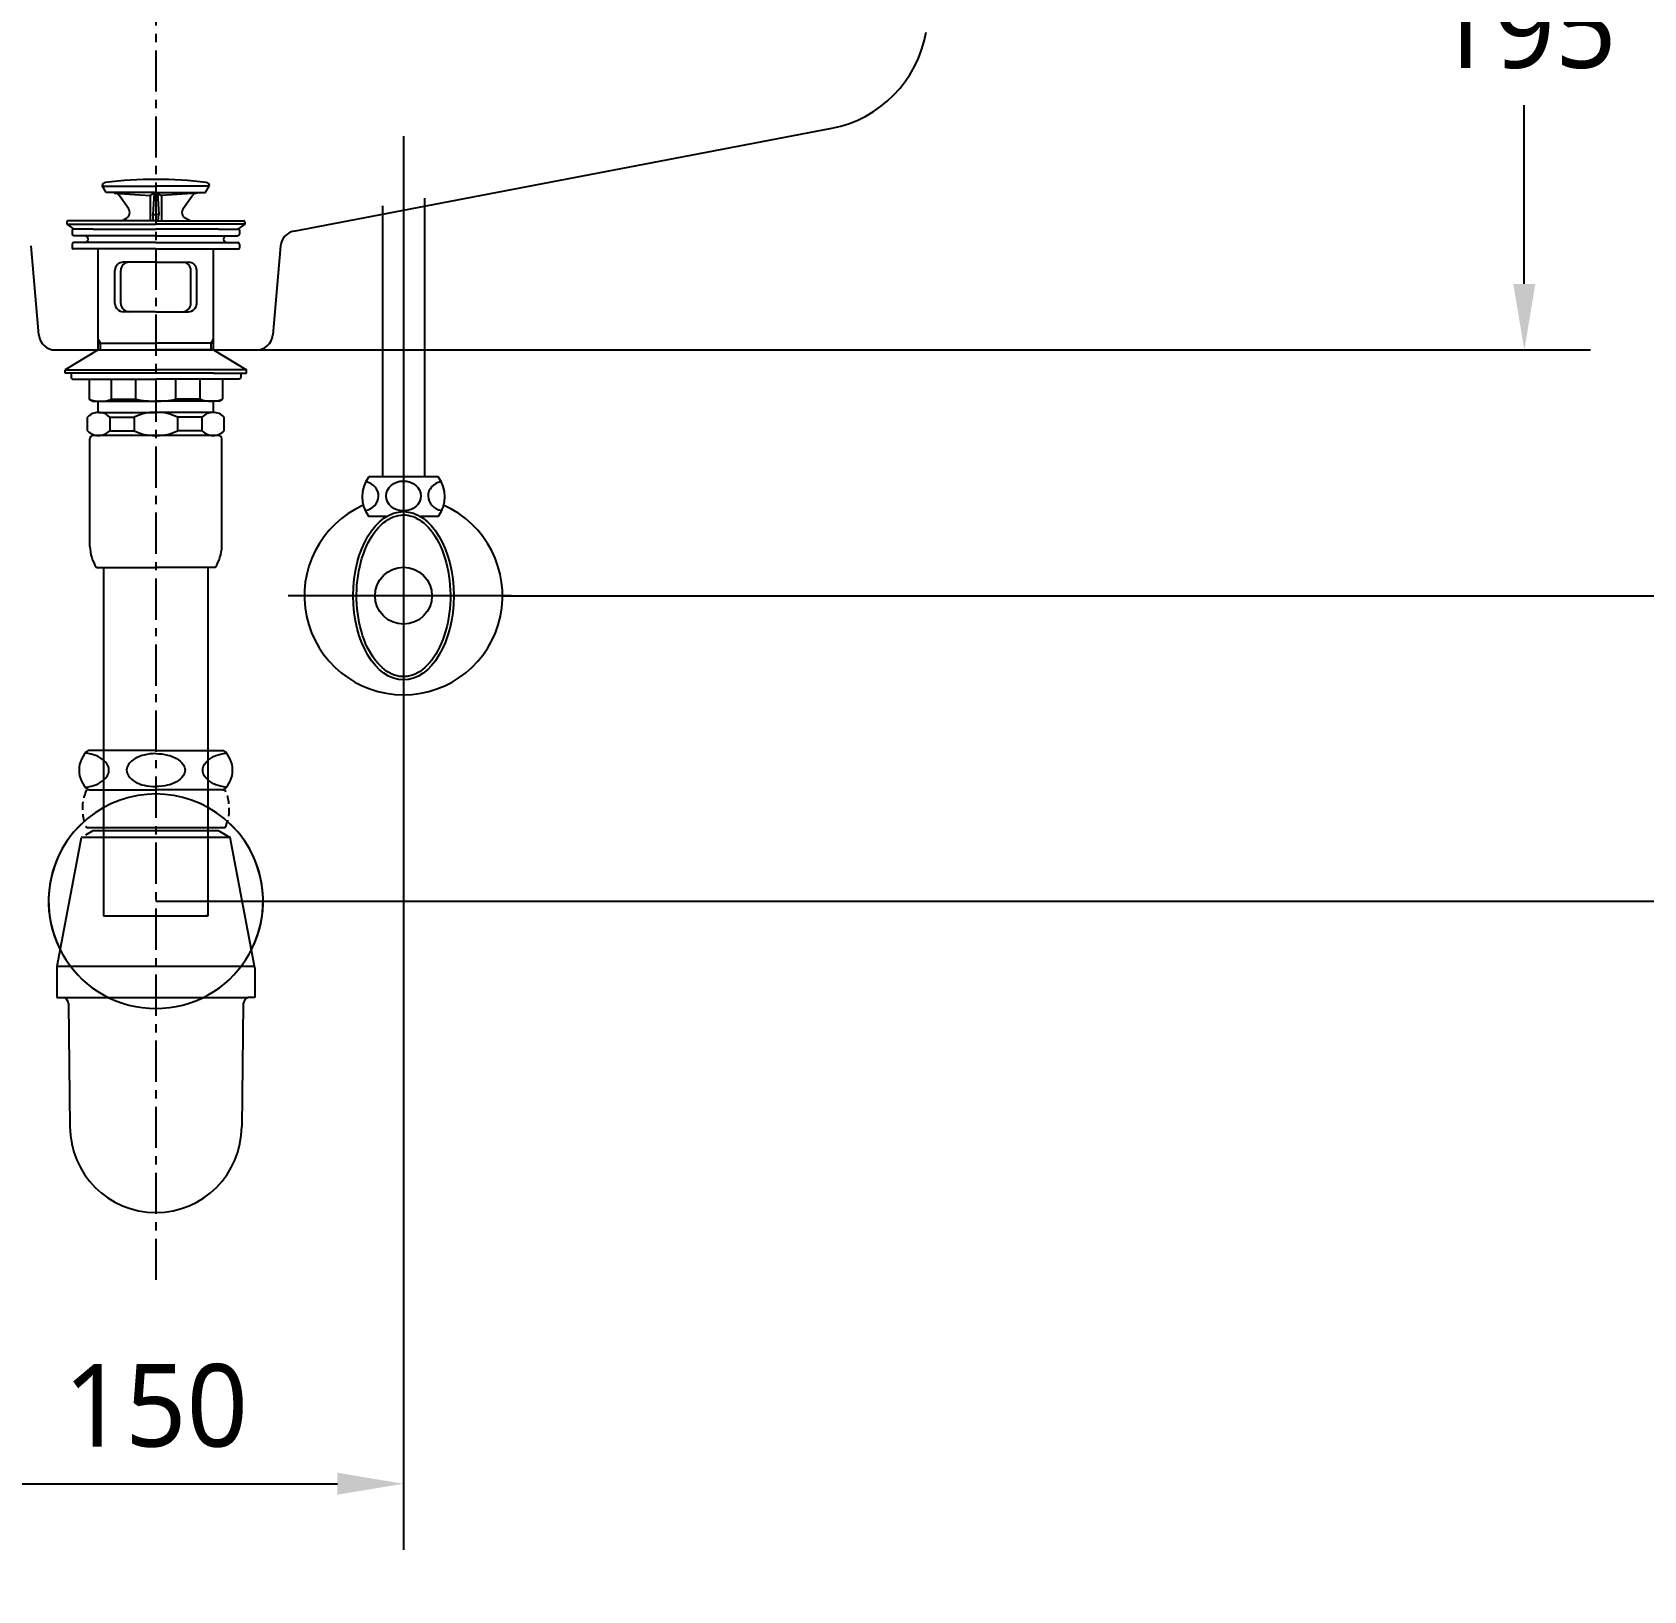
# Model space of a CAD drawing. Extents: x 1408 to 6784, y -530 to 1956.
# Drawn here: x 3896 to 4384.1, y -75.4 to 396.7 of the extents above; entities that cross this region are included whole.
import ezdxf

# ---------------------------------------------------------------- set-up
doc = ezdxf.new("R2010")
doc.units = 0
doc.header["$LTSCALE"] = 10
doc.header["$MEASUREMENT"] = 0
doc.header["$PDMODE"] = 3
doc.header["$PDSIZE"] = -10
doc.linetypes.add('CENTER', pattern=[2, 1.25, -0.25, 0.25, -0.25])
doc.linetypes.add('HIDDEN', pattern=[0.375, 0.25, -0.125])
doc.layers.get('0').update_dxf_attribs({"linetype": 'CONTINUOUS'})
doc.layers.get('DEFPOINTS').update_dxf_attribs({"linetype": 'CONTINUOUS'})
for name, color, linetype in [('1', 7, 'CONTINUOUS'), ('3', 3, 'CONTINUOUS'), ('4', 4, 'CONTINUOUS'), ('6', 6, 'CONTINUOUS')]:
    doc.layers.add(name, color=color, linetype=linetype)
doc.styles.get("Standard").update_dxf_attribs({"font": 'SYMBOL'})
doc.dimstyles.get("Standard").update_dxf_attribs({"dimtxt": 1, "dimasz": 0.18, "dimexe": 0.18, "dimexo": 0.0625, "dimgap": 0.5, "dimtad": 1, "dimzin": 0, "dimdsep": 46, "dimtxsty": 'Standard', "dimcen": 0.09, "dimadec": 0, "dimazin": 0, "dimtfac": 1, "dimtofl": 0, "dimtmove": 2, "dimatfit": 3, "dimfxl": 0, "dimtolj": 1, "dimtzin": 0, "dimarcsym": 0})
doc.dimstyles.new('Standard$0', dxfattribs={"dimtxt": 0.18, "dimasz": 0.18, "dimexe": 0.18, "dimexo": 0.0625, "dimgap": 0.09, "dimtad": 0, "dimtih": 1, "dimtoh": 1, "dimdec": 4, "dimzin": 0, "dimdsep": 46, "dimtxsty": 'Standard', "dimcen": 0.09, "dimadec": 0, "dimazin": 0, "dimtfac": 1, "dimtdec": 4, "dimtofl": 0, "dimtmove": 0, "dimatfit": 3, "dimfxl": 0, "dimtolj": 1, "dimtzin": 0, "dimarcsym": 0})

# ---------------------------------------------------------------- blocks, each defined once
blk = doc.blocks.new('*D5')
at = {"color": 3, "lineweight": -2}
for p, q in [((3858.41, 201.33), (3858.41, -63.01)), ((4008.41, 201.33), (4008.41, -63.01)), ((3878.41, -43.01), (3988.41, -43.01))]:
    blk.add_line(p, q, dxfattribs=at)
at = {"color": 3}
for points in [[(3878.41, -39.67), (3878.41, -46.34), (3858.41, -43.01)], [(3988.41, -39.67), (3988.41, -46.34), (4008.41, -43.01)]]:
    blk.add_solid(points, dxfattribs=at)
at = {"layer": 'DEFPOINTS', "color": 0}
for p in [(3858.41, 201.33), (4008.41, 201.33), (4008.41, -43.01)]:
    blk.add_point(p, dxfattribs=at)
at = {"color": 0, "insert": (3933.41, -19.44), "char_height": 25, "width": 108.8851, "attachment_point": 5}
blk.add_mtext('\\A1;{\\fNanumGothic|b0|i0|c129|p50;150}', dxfattribs=at)
blk = doc.blocks.new('*D6')
at = {"color": 3, "lineweight": -2}
for p, q in [((3933.41, 133.45), (4525.19, 133.45)), ((4505.19, 113.45), (4505.19, 41.22)), ((4505.19, -234.01), (4505.19, -6.03)), ((4233.41, -254.01), (4525.19, -254.01))]:
    blk.add_line(p, q, dxfattribs=at)
at = {"color": 3}
for points in [[(4501.86, 113.45), (4508.53, 113.45), (4505.19, 133.45)], [(4501.86, -234.01), (4508.53, -234.01), (4505.19, -254.01)]]:
    blk.add_solid(points, dxfattribs=at)
at = {"layer": 'DEFPOINTS', "color": 0}
for p in [(3933.41, 133.45), (4233.41, -254.01), (4505.19, -254.01)]:
    blk.add_point(p, dxfattribs=at)
at = {"color": 0, "insert": (4505.19, 17.6), "char_height": 25, "attachment_point": 5}
blk.add_mtext('\\A1;{\\fNanumGothic|b0|i0|c0|p50;385}', dxfattribs=at)
blk = doc.blocks.new('*D7')
at = {"color": 3, "lineweight": -2}
for p, q in [((4386.41, 495.99), (4446.18, 495.99)), ((4426.18, 475.99), (4426.18, 384.55)), ((4426.18, 245.99), (4426.18, 337.44)), ((4041.04, 225.99), (4446.18, 225.99))]:
    blk.add_line(p, q, dxfattribs=at)
at = {"color": 3}
for points in [[(4422.85, 475.99), (4429.51, 475.99), (4426.18, 495.99)], [(4422.85, 245.99), (4429.51, 245.99), (4426.18, 225.99)]]:
    blk.add_solid(points, dxfattribs=at)
at = {"layer": 'DEFPOINTS', "color": 0}
for p in [(4386.41, 495.99), (4041.04, 225.99), (4426.18, 225.99)]:
    blk.add_point(p, dxfattribs=at)
at = {"color": 0, "insert": (4426.18, 360.99), "char_height": 25, "attachment_point": 5}
blk.add_mtext('\\A1;{\\fNanumGothic|b0|i0|c129|p50;270}', dxfattribs=at)
blk = doc.blocks.new('*D8')
at = {"color": 3, "lineweight": -2}
for p, q in [((4446.18, 495.99), (4525.19, 495.99)), ((4505.19, 475.99), (4505.19, 338.35)), ((4505.19, 153.45), (4505.19, 291.1)), ((3933.41, 133.45), (4525.19, 133.45))]:
    blk.add_line(p, q, dxfattribs=at)
at = {"color": 3}
for points in [[(4501.86, 475.99), (4508.53, 475.99), (4505.19, 495.99)], [(4501.86, 153.45), (4508.53, 153.45), (4505.19, 133.45)]]:
    blk.add_solid(points, dxfattribs=at)
at = {"layer": 'DEFPOINTS', "color": 0}
for p in [(4446.18, 495.99), (3933.41, 133.45), (4505.19, 133.45)]:
    blk.add_point(p, dxfattribs=at)
at = {"color": 0, "insert": (4505.19, 314.72), "char_height": 25, "attachment_point": 5}
blk.add_mtext('\\A1;{\\fNanumGothic|b0|i0|c0|p50;365}', dxfattribs=at)
blk = doc.blocks.new('*D9')
at = {"color": 3, "lineweight": -2}
for p, q in [((4330.63, 495.99), (4367.88, 495.99)), ((4347.88, 475.99), (4347.88, 421.83)), ((4347.88, 320.45), (4347.88, 374.61)), ((3963.84, 300.45), (4367.88, 300.45))]:
    blk.add_line(p, q, dxfattribs=at)
at = {"color": 3}
for points in [[(4344.54, 475.99), (4351.21, 475.99), (4347.88, 495.99)], [(4344.54, 320.45), (4351.21, 320.45), (4347.88, 300.45)]]:
    blk.add_solid(points, dxfattribs=at)
at = {"layer": 'DEFPOINTS', "color": 0}
for p in [(4330.63, 495.99), (3963.84, 300.45), (4347.88, 300.45)]:
    blk.add_point(p, dxfattribs=at)
at = {"color": 0, "insert": (4347.88, 398.22), "char_height": 25, "attachment_point": 5}
blk.add_mtext('\\A1;{\\fNanumGothic|b0|i0|c0|p50;195}', dxfattribs=at)
blk = doc.blocks.new('*D16')
at = {"color": 3, "lineweight": -2}
for p, q in [((4038.41, 225.99), (4446.18, 225.99)), ((4426.18, 205.99), (4426.18, 9.6)), ((4426.18, -234.01), (4426.18, -37.62)), ((4204.57, -254.01), (4446.18, -254.01))]:
    blk.add_line(p, q, dxfattribs=at)
at = {"color": 3}
for points in [[(4422.85, 205.99), (4429.51, 205.99), (4426.18, 225.99)], [(4422.85, -234.01), (4429.51, -234.01), (4426.18, -254.01)]]:
    blk.add_solid(points, dxfattribs=at)
at = {"layer": 'DEFPOINTS', "color": 0}
for p in [(4038.41, 225.99), (4204.57, -254.01), (4426.18, -254.01)]:
    blk.add_point(p, dxfattribs=at)
at = {"color": 0, "insert": (4426.18, -14.01), "char_height": 25, "attachment_point": 5}
blk.add_mtext('\\A1;{\\fNanumGothic|b0|i0|c129|p50;480}', dxfattribs=at)
blk = doc.blocks.new('A$C1dca8b03')
at = {"color": 2}
for p, q in [((309.33, 36), (472.23, 67.17)), ((232.09, 4.56), (229.7, 31.53)), ((305.3, 31.53), (302.91, 4.56)), ((237.08, 0), (297.92, 0))]:
    blk.add_line(p, q, dxfattribs=at)
for centre, radius, start, end in [((465.36, 102.51), 36, 281, 350), ((310.28, 31.09), 5, 101, 174.9204), ((237.08, 5), 5, 185.0796, 270), ((297.92, 5), 5, 270, 354.9204)]:
    blk.add_arc(centre, radius, start, end, dxfattribs=at)

msp = doc.modelspace()

# ---------------------------------------------------------------- linework, layer by layer
at = {"color": 4, "linetype": 'ByBlock'}
for p, q in [((3903.50589, 113.76), (3910.91096, 152.76)), ((3955.91096, 152.76), (3910.91096, 152.76)), ((3954.41096, 155.66308), (3912.41096, 155.66308)), ((3952.51096, 154.76), (3914.31096, 154.76)), ((3952.51096, 154.76), (3955.91096, 152.76)), ((3963.41096, 113.26), (3955.91096, 152.76)), ((3903.41096, 113.76), (3903.41096, 104.26)), ((3903.41096, 113.76), (3963.31602, 113.76)), ((3963.41096, 113.26), (3963.41096, 104.26)), ((3903.41096, 104.26), (3905.78274, 104.26)), ((3905.78274, 104.26), (3961.41096, 104.26)), ((3963.41096, 104.26), (3961.41096, 104.26)), ((3906.91096, 102.46), (3907.41096, 65.16308)), ((3959.91096, 102.32351), (3959.41096, 65.16308))]:
    msp.add_line(p, q, dxfattribs=at)
at = {"color": 4, "linetype": 'HIDDEN'}
msp.add_line((3914.31096, 154.76), (3910.91096, 152.76), dxfattribs=at)
for centre, start, end in [((3925.01096, 161.41308), 155.4704525, 204.5295475), ((3941.81096, 161.41308), 335.4704525, 24.5295475)]:
    msp.add_arc(centre, 13.85, start, end, dxfattribs=at)
at = {"color": 4, "linetype": 'ByBlock'}
for centre, radius, start, end in [((3904.91096, 102.46), 2, 0, 64.1580672), ((3961.91096, 102.32351), 2, 104.4775122, 180), ((3933.41096, 65.16308), 26, 180, 0)]:
    msp.add_arc(centre, radius, start, end, dxfattribs=at)
at = {"layer": '1', "color": 1, "linetype": 'CENTER'}
msp.add_line((3933.41096, 511.21722), (3933.41096, 17.39159), dxfattribs=at)
at = {"layer": '3'}
for p, q in [((3918.41304, 348.14571), (3917.18172, 350.27842)), ((3917.29826, 350.07657), (3933.41304, 350.07657)), ((3933.41304, 348.14571), (3918.41304, 348.14571)), ((3920.92831, 347.96142), (3931.66304, 347.26005)), ((3925.13838, 343.26642), (3922.42017, 347.11939)), ((3933.41304, 348.14571), (3931.66304, 347.26005)), ((3931.66304, 347.26005), (3931.66304, 339.54571)), ((3932.89536, 347.88372), (3932.46304, 341.47584)), ((3949.52782, 350.07657), (3933.41304, 350.07657)), ((3933.41304, 348.14571), (3935.16304, 347.26005)), ((3933.41304, 348.14571), (3948.41304, 348.14571)), ((3933.93072, 347.88372), (3934.36304, 341.47584)), ((3945.89777, 347.96142), (3935.16304, 347.26005)), ((3935.16304, 347.26005), (3935.16304, 339.54571)), ((3941.6877, 343.26642), (3944.40591, 347.11939)), ((3948.41304, 348.14571), (3949.64436, 350.27842)), ((3906.41304, 339.14571), (3906.41304, 338.54571)), ((3906.41304, 338.54571), (3933.41304, 338.54571)), ((3906.41304, 338.54571), (3908.55526, 337.04571)), ((3916.11304, 339.54571), (3906.81304, 339.54571)), ((3908.11121, 336.84571), (3908.11121, 335.54571)), ((3914.41304, 337.04571), (3908.31121, 337.04571)), ((3914.41304, 337.04571), (3933.41304, 337.04571)), ((3933.41304, 339.54571), (3916.11304, 339.54571)), ((3923.05662, 339.54571), (3924.50414, 340.38144)), ((3932.46304, 341.50003), (3933.41304, 341.50003)), ((3932.66614, 339.54571), (3932.46304, 341.50003)), ((3934.36304, 341.50003), (3933.41304, 341.50003)), ((3933.41304, 339.54571), (3950.71304, 339.54571)), ((3960.41304, 338.54571), (3933.41304, 338.54571)), ((3952.41304, 337.04571), (3933.41304, 337.04571)), ((3934.15994, 339.54571), (3934.36304, 341.50003)), ((3943.76946, 339.54571), (3942.32194, 340.38144)), ((3950.71304, 339.54571), (3960.01304, 339.54571)), ((3952.41304, 337.04571), (3958.51487, 337.04571)), ((3960.41304, 338.54571), (3958.27082, 337.04571)), ((3958.71487, 336.84571), (3958.71487, 335.54571)), ((3960.41304, 339.14571), (3960.41304, 338.54571)), ((3908.11121, 332.54571), (3908.11121, 331.24571)), ((3933.41304, 335.04571), (3908.61121, 335.04571)), ((3933.41304, 333.04571), (3908.61121, 333.04571)), ((3933.41304, 335.04571), (3958.21487, 335.04571)), ((3933.41304, 333.04571), (3958.21487, 333.04571)), ((3958.71487, 332.54571), (3958.71487, 331.24571)), ((3933.41304, 331.04571), (3908.31121, 331.04571)), ((3915.91304, 300.4513), (3915.91304, 331.04571)), ((3933.41304, 327.04571), (3923.53867, 327.04571)), ((3933.41304, 331.04571), (3958.51487, 331.04571)), ((3933.41304, 327.04571), (3943.28741, 327.04571)), ((3950.91304, 300.4513), (3950.91304, 331.04571)), ((3921.03867, 314.54571), (3921.03867, 324.54571)), ((3922.80644, 314.54571), (3922.80644, 324.54571)), ((3944.01964, 314.54571), (3944.01964, 324.54571)), ((3945.78741, 314.54571), (3945.78741, 324.54571)), ((3933.41304, 312.04571), (3923.53867, 312.04571)), ((3933.41304, 312.04571), (3943.28741, 312.04571)), ((3916.61304, 302.54571), (3915.91304, 303.75815)), ((3950.21304, 302.54571), (3950.91304, 303.75815)), ((3915.91304, 300.4513), (3905.91304, 294.4513)), ((3915.91304, 302.54571), (3933.41304, 302.54571)), ((3915.91304, 300.4513), (3933.41304, 300.4513)), ((3916.61304, 300.4513), (3916.61304, 302.54571)), ((3950.91304, 302.54571), (3933.41304, 302.54571)), ((3950.91304, 300.4513), (3933.41304, 300.4513)), ((3950.21304, 300.4513), (3950.21304, 302.54571)), ((3950.91304, 300.4513), (3960.91304, 294.4513)), ((3905.91304, 293.4513), (3905.91304, 294.4513)), ((3905.91304, 294.4513), (3933.41304, 294.4513)), ((3915.91304, 293.4513), (3905.91304, 293.4513)), ((3907.72091, 293.4513), (3907.72091, 292.1513)), ((3950.91304, 293.4513), (3915.91304, 293.4513)), ((3960.91304, 294.4513), (3933.41304, 294.4513)), ((3950.91304, 293.4513), (3960.91304, 293.4513)), ((3959.10517, 293.4513), (3959.10517, 292.1513)), ((3960.91304, 293.4513), (3960.91304, 294.4513)), ((3908.22091, 291.6513), (3913.22091, 291.6513)), ((3913.22091, 291.6513), (3913.22091, 285.52865)), ((3913.22091, 291.6513), (3933.41304, 291.6513)), ((3919.99569, 285.52865), (3919.99569, 291.6513)), ((3927.39636, 285.52865), (3927.39636, 291.6513)), ((3953.60517, 291.6513), (3933.41304, 291.6513)), ((3939.42972, 285.52865), (3939.42972, 291.6513)), ((3946.83039, 285.52865), (3946.83039, 291.6513)), ((3958.60517, 291.6513), (3953.60517, 291.6513)), ((3953.60517, 291.6513), (3953.60517, 285.52865)), ((3914.22091, 284.9513), (3913.22091, 285.52865)), ((3914.22091, 284.9513), (3915.62091, 284.9513)), ((3915.62091, 284.9513), (3933.41304, 284.9513)), ((3915.91304, 281.54006), (3915.91304, 284.9513)), ((3919.99569, 285.52865), (3927.39636, 285.52865)), ((3951.20517, 284.9513), (3933.41304, 284.9513)), ((3946.83039, 285.52865), (3939.42972, 285.52865)), ((3950.91304, 281.54006), (3950.91304, 284.9513)), ((3952.60517, 284.9513), (3951.20517, 284.9513)), ((3952.60517, 284.9513), (3953.60517, 285.52865)), ((3912.66934, 275.98909), (3912.66934, 280.10233)), ((3916.05674, 281.54571), (3933.16934, 281.54571)), ((3919.44413, 280.10233), (3919.44413, 275.98909)), ((3919.44413, 280.10233), (3926.84479, 280.10233)), ((3926.84479, 280.10233), (3926.84479, 275.98909)), ((3950.76934, 281.54571), (3933.65674, 281.54571)), ((3947.38195, 280.10233), (3939.98129, 280.10233)), ((3939.98129, 280.10233), (3939.98129, 275.98909)), ((3947.38195, 280.10233), (3947.38195, 275.98909)), ((3954.15674, 275.98909), (3954.15674, 280.10233)), ((3913.41304, 240.94337), (3913.41304, 273.54571)), ((3933.41304, 274.54571), (3914.41304, 274.54571)), ((3919.44413, 275.98909), (3926.84479, 275.98909)), ((3950.76934, 274.54571), (3933.41304, 274.54571)), ((3947.38195, 275.98909), (3939.98129, 275.98909)), ((3950.21304, 274.54571), (3950.76934, 274.54571)), ((3950.76934, 274.54571), (3951.16934, 274.54571)), ((3952.41304, 274.54571), (3950.91304, 274.54571)), ((3953.41304, 240.94337), (3953.41304, 273.54571)), ((3953.41304, 268.18147), (3953.41304, 273.54571)), ((3915.41304, 234.54571), (3933.41304, 234.54571)), ((3917.53596, 234.54571), (3917.53596, 129.04571)), ((3951.41304, 234.54571), (3933.41304, 234.54571)), ((3949.28596, 129.04571), (3949.28596, 234.54571)), ((3917.53596, 129.04571), (3949.28596, 129.04571)), ((3949.28596, 129.04571), (3948.58596, 129.04571))]:
    msp.add_line(p, q, dxfattribs=at)
for centre, radius, start, end in [((3933.41304, 232.14571), 120, 90, 97.3204137), ((3933.41304, 232.14571), 120, 82.6795863, 90), ((3918.26304, 350.07657), 1.1, 97.3204137, 169.426199), ((3920.78593, 345.96646), 2, 35.2023251, 86.2618095), ((3946.04015, 345.96646), 2, 93.7381905, 144.7976749), ((3948.56304, 350.07657), 1.1, 10.573801, 82.6795863), ((3923.50414, 342.11349), 2, 300, 35.2023251), ((3943.32194, 342.11349), 2, 144.7976749, 240), ((3906.81304, 339.14571), 0.4, 90, 180), ((3908.31121, 336.84571), 0.2, 90, 180), ((3958.51487, 336.84571), 0.2, 0, 90), ((3960.01304, 339.14571), 0.4, 0, 90), ((3908.61121, 335.54571), 0.5, 180, 270), ((3908.61121, 332.54571), 0.5, 90, 180), ((3911.91304, 334.04571), 1, 270, 90), ((3954.91304, 334.04571), 1, 90, 270), ((3958.21487, 335.54571), 0.5, 270, 0), ((3958.21487, 332.54571), 0.5, 0, 90), ((3908.31121, 331.24571), 0.2, 180, 270), ((3923.53867, 324.54571), 2.5, 90, 180), ((3925.30644, 324.54571), 2.5, 90, 180), ((3941.51964, 324.54571), 2.5, 0, 90), ((3943.28741, 324.54571), 2.5, 0, 90), ((3958.51487, 331.24571), 0.2, 270, 0), ((3923.53867, 314.54571), 2.5, 180, 270), ((3925.30644, 314.54571), 2.5, 180, 270), ((3941.51964, 314.54571), 2.5, 270, 0), ((3943.28741, 314.54571), 2.5, 270, 0), ((3908.22091, 292.1513), 0.5, 180, 270), ((3958.60517, 292.1513), 0.5, 270, 0), ((3916.6083, 295.13051), 10.18185, 250.567925, 289.432075), ((3933.2209, 314.40364), 29.45658, 258.5955662, 270.3737354), ((3933.60518, 314.40364), 29.45658, 269.6262646, 281.4044338), ((3950.21778, 295.13051), 10.18185, 250.567925, 289.432075), ((3916.05674, 276.83791), 4.70435, 43.9409373, 136.0590627), ((3932.94715, 267.94123), 13.60629, 89.0642953, 116.6471866), ((3933.87893, 267.94123), 13.60629, 63.3528134, 90.9357047), ((3950.76934, 276.83791), 4.70435, 43.9409373, 136.0590627), ((3916.05674, 279.25351), 4.70435, 223.9409373, 316.0590627), ((3914.41304, 273.54571), 1, 90, 180), ((3932.94715, 288.15019), 13.60629, 243.3528134, 270.9357047), ((3933.87893, 288.15019), 13.60629, 269.0642953, 296.6471866), ((3950.76934, 279.25351), 4.70435, 223.9409373, 316.0590627), ((3952.41304, 273.54571), 1, 0, 90), ((3926.40145, 241.49229), 13, 182.4200434, 212.3000082), ((3940.42463, 241.49229), 13, 327.6999918, 357.5799566)]:
    msp.add_arc(centre, radius, start, end, dxfattribs=at)
at = {"layer": '4'}
for p, q in [((3917.16096, 179.16308), (3912.86946, 179.16308)), ((3933.41096, 179.16308), (3917.16096, 179.16308)), ((3933.41096, 179.16308), (3949.66096, 179.16308)), ((3949.66096, 179.16308), (3953.95246, 179.16308)), ((3913.26096, 167.16308), (3912.86946, 167.16308)), ((3913.26096, 167.16308), (3933.41096, 167.16308)), ((3913.26096, 167.16308), (3933.41096, 167.16308)), ((3953.56096, 167.16308), (3933.41096, 167.16308)), ((3953.56096, 167.16308), (3933.41096, 167.16308)), ((3953.56096, 167.16308), (3953.95246, 167.16308)), ((3933.33301, 94.1513), (3933.41096, 94.1513)), ((3933.48891, 94.1513), (3933.41096, 94.1513))]:
    msp.add_line(p, q, dxfattribs=at)
for points in [[(3919.21613, 173.16308, 0.15521739), (3918.62563, 175.0194, 0.106747244), (3916.56393, 176.91008, 0.07304301), (3913.79407, 178.02809, 0.028511088), (3912.06531, 178.34411, 0.05952259)], [(3933.41096, 178.16308, 0.057537424), (3929.85341, 177.75233, 0.071219107), (3927.15346, 176.69861, 0.106373365), (3925.13066, 174.90201, 0.159482965)], [(3933.41096, 178.16308, -0.057537424), (3936.9685, 177.75233, -0.071219107), (3939.66845, 176.69861, -0.106373365), (3941.69126, 174.90201, -0.159482965)], [(3947.60579, 173.16308, -0.15521739), (3948.19628, 175.0194, -0.106747244), (3950.25798, 176.91008, -0.07304301), (3953.02785, 178.02809, -0.028511088), (3954.7566, 178.34411, -0.05952259)], [(3912.06531, 167.98204, 0.028511088), (3913.79407, 168.29806, 0.07304301), (3916.56393, 169.41607, 0.106747244), (3918.62563, 171.30675, 0.15521739), (3919.21613, 173.16308, 0.15521739)], [(3925.13066, 174.90201, 0.327290453), (3925.13066, 171.42414, 0.106373385), (3927.15346, 169.62754, 0.071219107), (3929.85341, 168.57382, 0.057537424), (3933.41096, 168.16308, 0.057537424)], [(3941.69126, 174.90201, -0.327290453), (3941.69126, 171.42414, -0.106373385), (3939.66845, 169.62754, -0.071219107), (3936.9685, 168.57382, -0.057537424), (3933.41096, 168.16308, -0.057537424)], [(3954.7566, 167.98204, -0.028511088), (3953.02785, 168.29806, -0.07304301), (3950.25798, 169.41607, -0.106747244), (3948.19628, 171.30675, -0.15521739), (3947.60579, 173.16308, -0.15521739)]]:
    msp.add_lwpolyline(points, format="xyb", dxfattribs=at)
for centre, start, end in [((3918.16096, 173.16308), 131.4096221, 228.5903779), ((3948.66096, 173.16308), 311.4096221, 48.5903779)]:
    msp.add_arc(centre, 8, start, end, dxfattribs=at)
at = {"layer": '4', "linetype": 'ByBlock'}
for start, end in [(50.5529208, 129.4470792), (129.4470792, 240.760487), (131.5264223, 206.9716437), (299.239513, 50.5529208), (333.0283563, 48.4735777), (240.760487, 299.239513)]:
    msp.add_arc((3933.41096, 133.4513), 32.5, start, end, dxfattribs=at)
at = {"layer": '6'}
for p, q in [((4008.41304, 365.21027), (4008.41304, 191.33453)), ((4002.06304, 344.06988), (4002.06304, 261.99306)), ((4014.76304, 346.47952), (4014.76304, 261.99306)), ((4014.76304, 261.99306), (3997.91304, 261.99306)), ((4018.91304, 261.99306), (4014.76304, 261.99306)), ((4003.27284, 249.99306), (3997.91304, 249.99306)), ((4018.91304, 249.99306), (4013.55324, 249.99306)), ((4041.03961, 225.99306), (3973.44391, 225.99306))]:
    msp.add_line(p, q, dxfattribs=at)
msp.add_circle((4008.41304, 225.99306), 8.61509, dxfattribs=at)
for centre, radius, start, end in [((4005.91304, 255.99306), 10, 143.1301024, 216.8698976), ((4010.91304, 255.99306), 10, 323.1301024, 36.8698976), ((4008.41304, 225.99306), 30, 113.9172512, 66.0827488)]:
    msp.add_arc(centre, radius, start, end, dxfattribs=at)
for centre, start_param, end_param in [((3995.63978, 256.22064), 1.800504354, 4.443057795), ((4021.09571, 256.22064), -1.317473203, 1.357377569)]:
    msp.add_ellipse(centre, major_axis=(-5.22946, 0), ratio=0.866391406, start_param=start_param, end_param=end_param, dxfattribs=at)
for centre, major_axis, ratio in [((4008.41304, 256.22064), (5.22946, 0), 0.866391406), ((4008.41304, 225.99306), (0, 25.5), 0.596528766)]:
    msp.add_ellipse(centre, major_axis=major_axis, ratio=ratio, dxfattribs=at)
msp.add_open_spline([(4008.41304, 250.49306), (4006.33265, 250.49306), (4004.2329, 249.68395), (4000.33667, 246.4389), (3998.56445, 243.99877), (3995.8386, 237.97006), (3994.88693, 234.39065), (3994.03653, 226.87551), (3994.13785, 222.94578), (3995.36975, 215.58836), (3996.50024, 212.16683), (3999.51266, 206.57761), (4001.39054, 204.42038), (4005.39568, 201.77805), (4007.5012, 201.27646), (4011.6567, 201.87826), (4013.73845, 203.00112), (4017.48966, 206.83311), (4019.13839, 209.53722), (4021.55278, 215.95859), (4022.31755, 219.66784), (4022.77922, 227.28227), (4022.47608, 231.18154), (4020.87324, 238.32395), (4019.57368, 241.56067), (4016.30279, 246.66745), (4014.33906, 248.52621), (4011.02135, 250.17838), (4009.71583, 250.49306), (4008.41304, 250.49306)], degree=3, knots=[0, 0, 0, 0, 0.461109739, 0.461109739, 0.922219478, 0.922219478, 1.383329216, 1.383329216, 1.844438955, 1.844438955, 2.305548694, 2.305548694, 2.766658433, 2.766658433, 3.227768172, 3.227768172, 3.688877911, 3.688877911, 4.149987649, 4.149987649, 4.611097388, 4.611097388, 5.072207127, 5.072207127, 5.533316866, 5.533316866, 5.994426605, 5.994426605, 6.283185307, 6.283185307, 6.283185307, 6.283185307], dxfattribs=at)

# ---------------------------------------------------------------- block references
at = {"ltscale": 0.5}
msp.add_blockref('A$C1dca8b03', (3665.91304, 300.4513), dxfattribs=at)

# ---------------------------------------------------------------- dimensions: what is measured, and where the dimension line sits
for base, p1, p2, text, picture, middle in [((4505.19323, 133.4513), (4446.17927, 495.99306), (3933.41096, 133.4513), '{\\fNanumGothic|b0|i0|c0|p50;365}', '*D8', (4505.19323, 314.72218)), ((4426.17927, 225.99306), (4386.41304, 495.99306), (4041.03961, 225.99306), '{\\fNanumGothic|b0|i0|c129|p50;<>}', '*D7', (4426.17927, 360.99306)), ((4426.17927, -254.00694), (4038.41304, 225.99306), (4204.56839, -254.00694), '{\\fNanumGothic|b0|i0|c129|p50;<>}', '*D16', (4426.17927, -14.00694))]:
    dim = msp.add_linear_dim(base=base, p1=p1, p2=p2, angle=90, text=text, dimstyle='Standard', override={"dimtxt": 25, "dimasz": 20, "dimexe": 20, "dimexo": 0, "dimgap": 10, "dimtih": 1, "dimtoh": 1, "dimdec": 4, "dimlfac": 1, "dimzin": 8, "dimclrd": 3, "dimclre": 3, "dimtdec": 4, "dimarcsym": 1})
    dim.commit()
    dim.dimension.update_dxf_attribs({"geometry": picture, "text_midpoint": middle})
for base, p1, p2, text, picture, middle in [((4347.8756, 300.4513), (4330.62584, 495.99306), (3963.83777, 300.4513), '{\\fNanumGothic|b0|i0|c0|p50;195}', '*D9', (4347.8756, 398.22218)), ((4505.19323, -254.00694), (3933.41096, 133.4513), (4233.41304, -254.00694), '{\\fNanumGothic|b0|i0|c0|p50;385}', '*D6', (4505.19323, 17.59553))]:
    dim = msp.add_linear_dim(base=base, p1=p1, p2=p2, angle=90, text=text, dimstyle='Standard', override={"dimtxt": 25, "dimasz": 20, "dimexe": 20, "dimexo": 0, "dimgap": 10, "dimtih": 1, "dimtoh": 1, "dimdec": 4, "dimlfac": 1, "dimzin": 8, "dimclrd": 3, "dimclre": 3, "dimtdec": 4, "dimarcsym": 1})
    dim.commit()
    dim.dimension.update_dxf_attribs({"geometry": picture, "text_midpoint": middle, "dimtype": 160})
dim = msp.add_linear_dim(base=(4008.41304, -43.00825), p1=(3858.41304, 201.33453), p2=(4008.41304, 201.33453), text='{\\fNanumGothic|b0|i0|c129|p50;<>}', dimstyle='Standard$0', override={"dimtxt": 25, "dimasz": 20, "dimexe": 20, "dimexo": 0, "dimgap": 10, "dimtad": 1, "dimzin": 8, "dimtxsty": 'Standard', "dimclrd": 3, "dimclre": 3, "dimtmove": 2, "dimarcsym": 1})
dim.commit()
dim.dimension.update_dxf_attribs({"geometry": '*D5', "text_midpoint": (3933.41304, -19.43529)})

doc.saveas('drawing.dxf')
